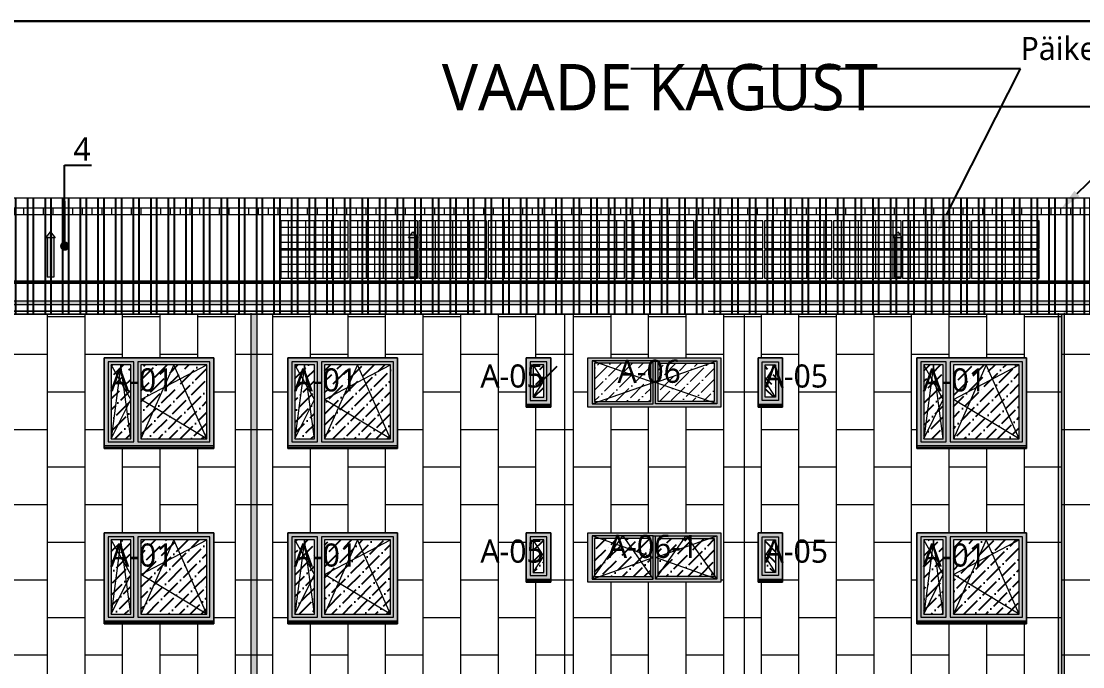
# Model space of a CAD drawing. Header units: millimetres. Extents: x 83708 to 840243643, y 645190 to 956201.
# Drawn here: x 326320 to 343543, y 810582 to 821051 of the extents above; entities that cross this region are included whole.
import ezdxf
from ezdxf import colors
from ezdxf.entities.mleader import LeaderData, LeaderLine
from ezdxf.math import Vec2, Vec3

# ---------------------------------------------------------------- set-up
doc = ezdxf.new("R2010")
doc.units = ezdxf.units.MM
for name, color, linetype in [('!ESP_Avatäited plaanil', 7, 'Continuous'), ('!ESP_Tekst', 7, 'Continuous'), ('!ESP_Viited', 7, 'Continuous')]:
    doc.layers.add(name, color=color, linetype=linetype)
for name, color, linetype, lineweight in [('!ESP_AVATÄITED VAADETEL', 7, 'Continuous', 9), ('!ESP_Fassaad', 7, 'Continuous', 9), ('!ESP_Konstruktsioon lõikes', 7, 'Continuous', 30), ('!ESP_Tsementkiudplaat', 9, 'Continuous', 0), ('OL.OL. KOSTRUKTSIOONID', 7, 'Continuous', 0), ('Sein', 7, 'Continuous', 9)]:
    doc.layers.add(name, color=color, linetype=linetype, lineweight=lineweight)
doc.layers.add('!ESP_no_print', color=252, linetype='Continuous', plot=False)
doc.layers.add('!ESP_Värvitoon_RR23', color=7, linetype='Continuous', true_color=0x45494e)
doc.layers.add('!ESP_Värvitoon_tumehall', color=7, linetype='Continuous', true_color=0x45494e)
doc.styles.add('Annotative', font='malgunsl.ttf', dxfattribs={"height": 2})
pattern_1 = [(45, (-62517.02, 229899.16), (66.2913, 243.068), [312.5, -62.5, 0, -62.5])]
pattern_2 = [(45, (-802, -1246.17), (66.2913, 243.068), [312.5, -62.5, 0, -62.5])]

# ---------------------------------------------------------------- blocks, each defined once
blk = doc.blocks.new('väikeaken')
at = {"linetype": 'ByBlock'}
blk.add_wipeout([(-54592, 228105), (-56372, 228105), (-56372, 226630), (-54592, 226630)], dxfattribs=at)
blk.add_wipeout([(-54592, 228105), (-56372, 228105), (-56372, 226630), (-54592, 226630)])
blk.add_wipeout([(-56372, 228105), (-54592, 228105), (-54592, 226630), (-56372, 226630)], dxfattribs=at)
blk.add_wipeout([(-54592, 228105), (-56372, 228105), (-56372, 226630), (-54592, 226630)])
at = {"layer": '!ESP_Värvitoon_tumehall'}
h = blk.add_hatch(color=256, dxfattribs=at)
h.dxf.hatch_style = 1
h.paths.add_polyline_path([(-54592, 228105), (-56372, 228105), (-56372, 226673), (-54592, 226673)])
h.paths.add_polyline_path([(-54657, 228040), (-54657, 226738), (-55827, 226738), (-55827, 228040)], flags=16)
h.paths.add_polyline_path([(-54707, 227990), (-54707, 226788), (-55777, 226788), (-55777, 227990)], flags=0)
h.paths.add_polyline_path([(-55892, 228040), (-55892, 226738), (-56307, 226738), (-56307, 228040)], flags=16)
h.paths.add_polyline_path([(-55942, 227990), (-55942, 226788), (-56257, 226788), (-56257, 227990)], flags=0)
h.paths.add_polyline_path([(-56100, 227990), (-56051, 227622), (-55942, 227427), (-56257, 226788)], flags=0)
h.paths.add_polyline_path([(-55242, 227990), (-54707, 226788), (-55777, 227427), (-55406, 227622)], flags=0)
h = blk.add_hatch(color=256, dxfattribs=at)
h.dxf.hatch_style = 1
h.paths.add_polyline_path([(-55892, 228040), (-56307, 228040), (-56307, 226738), (-55892, 226738)])
h.paths.add_polyline_path([(-55942, 227990), (-55942, 226788), (-56257, 226788), (-56257, 227990)], flags=16)
h.paths.add_polyline_path([(-54657, 228040), (-55827, 228040), (-55827, 226738), (-54657, 226738)])
h.paths.add_polyline_path([(-54707, 227990), (-54707, 226788), (-55777, 226788), (-55777, 227990)], flags=16)
h = blk.add_hatch(color=256, dxfattribs=at)
h.dxf.hatch_style = 1
h.paths.add_polyline_path([(-54592, 226673), (-56372, 226673), (-56372, 226644), (-54592, 226644)])
h.paths.add_polyline_path([(-54592, 226644), (-56372, 226644), (-56372, 226630), (-54592, 226630)])
h = blk.add_hatch()
h.set_pattern_fill('ANSI36', color=256, scale=1000)
h.set_pattern_definition([(45, (-56312.02, 226834.15), (66.291, 243.068), [312.5, -62.5, 0, -62.5])])
h.paths.add_polyline_path([(-56257, 227990), (-55942, 227990), (-55942, 226789), (-56257, 226788)])
h.paths.add_polyline_path([(-55777, 227990), (-54707, 227990), (-54707, 226788), (-55777, 226788)])
at = {"layer": '!ESP_AVATÄITED VAADETEL'}
for points in [[(-54592, 226630), (-56372, 226630), (-56372, 228105), (-54592, 228105)], [(-56372, 226630), (-54592, 226630), (-54592, 228105), (-56372, 228105)], [(-56372, 226644), (-54592, 226644), (-54592, 228105), (-56372, 228105)], [(-56372, 226673), (-54592, 226673), (-54592, 228105), (-56372, 228105)], [(-56307, 226738), (-55892, 226738), (-55892, 228040), (-56307, 228040)], [(-55827, 226738), (-54657, 226738), (-54657, 228040), (-55827, 228040)], [(-56257, 226788), (-55942, 226788), (-55942, 227990), (-56257, 227990)], [(-55777, 226788), (-54707, 226788), (-54707, 227990), (-55777, 227990)], [(-56372, 226644), (-54592, 226644), (-54592, 226673), (-56372, 226673)], [(-56372, 226630), (-54592, 226630), (-54592, 226644), (-56372, 226644)]]:
    blk.add_lwpolyline(points, close=True, dxfattribs=at)
for points in [[(-56257, 226788), (-55942, 227427), (-56257, 227990)], [(-55942, 226788), (-56100, 227990), (-56257, 226788)]]:
    blk.add_lwpolyline(points, dxfattribs=at)
at = {"layer": '!ESP_AVATÄITED VAADETEL', "ltscale": 15}
for points in [[(-54707, 226788), (-55242, 227990), (-55777, 226788)], [(-54707, 226788), (-55777, 227427), (-54707, 227990)]]:
    blk.add_lwpolyline(points, dxfattribs=at)
blk = doc.blocks.new('väike1')
blk.add_wipeout([(-1082065, 608631), (-1081666, 608631), (-1081666, 607831), (-1082065, 607831)])
blk.add_wipeout([(-1081666, 608631), (-1082065, 608631), (-1082065, 607831), (-1081666, 607831)])
at = {"layer": '!ESP_Värvitoon_tumehall'}
h = blk.add_hatch(color=256, dxfattribs=at)
h.dxf.hatch_style = 1
h.paths.add_polyline_path([(-1081666, 608631), (-1082065, 608631), (-1082065, 607874), (-1081666, 607874)])
h.paths.add_polyline_path([(-1081731, 608566), (-1081731, 607939), (-1082000, 607939), (-1082000, 608566)], flags=0)
h.paths.add_polyline_path([(-1081781, 608516), (-1081781, 607989), (-1081950, 607989), (-1081950, 608516)], flags=0)
h.paths.add_polyline_path([(-1081731, 608566), (-1082000, 608566), (-1082000, 607939), (-1081731, 607939)], flags=16)
h.paths.add_polyline_path([(-1081666, 607874), (-1082065, 607874), (-1082065, 607846), (-1081666, 607846)])
h.paths.add_polyline_path([(-1081666, 607846), (-1082065, 607846), (-1082065, 607831), (-1081666, 607831)])
h = blk.add_hatch(color=256, dxfattribs=at)
h.dxf.hatch_style = 1
h.paths.add_polyline_path([(-1081731, 608566), (-1082000, 608566), (-1082000, 607939), (-1081731, 607939)])
h.paths.add_polyline_path([(-1081781, 608516), (-1081781, 607989), (-1081950, 607989), (-1081950, 608516)], flags=16)
h = blk.add_hatch()
h.set_pattern_fill('ANSI36', color=256, scale=1000)
h.paths.add_polyline_path([(-1081950, 608516), (-1081565, 608516), (-1081565, 608189), (-1081950, 608189)])
h.paths.add_polyline_path([(-1081365, 608516), (-1080980, 608516), (-1080980, 608189), (-1081365, 608189)])
h = blk.add_hatch()
h.set_pattern_fill('ANSI36', color=256, scale=1000)
h.set_pattern_definition([(45, (-1082285.28, 607360.3), (66.291, 243.068), [312.5, -62.5, 0, -62.5])])
h.paths.add_polyline_path([(-1081781, 608516), (-1081950, 608516), (-1081950, 607989), (-1081781, 607989)])
at = {"layer": '!ESP_AVATÄITED VAADETEL'}
for points in [[(-1081666, 608631), (-1081666, 607831), (-1082065, 607831), (-1082065, 608631)], [(-1082065, 607831), (-1081666, 607831), (-1081666, 608631), (-1082065, 608631)], [(-1082065, 607874), (-1081666, 607874), (-1081666, 608631), (-1082065, 608631)], [(-1082000, 607939), (-1081731, 607939), (-1081731, 608566), (-1082000, 608566)], [(-1081950, 607989), (-1081781, 607989), (-1081781, 608516), (-1081950, 608516)], [(-1082065, 607846), (-1081666, 607846), (-1081666, 607874), (-1082065, 607874)], [(-1082065, 607831), (-1081666, 607831), (-1081666, 607846), (-1082065, 607846)]]:
    blk.add_lwpolyline(points, close=True, dxfattribs=at)
blk.add_lwpolyline([(-1081950, 607989), (-1081781, 608253), (-1081950, 608516)], dxfattribs=at)
blk = doc.blocks.new('A$C98751b2c')
at = {"layer": '!ESP_Värvitoon_tumehall'}
h = blk.add_hatch(color=256, dxfattribs=at)
h.dxf.hatch_style = 1
h.paths.add_polyline_path([(41600, 381), (0, 381), (0, 359), (41600, 359)])
h = blk.add_hatch(color=256, dxfattribs=at)
h.dxf.hatch_style = 1
h.paths.add_polyline_path([(41600, 0), (41600, 59), (0, 59), (0, 0)])
at = {"layer": '!ESP_Fassaad'}
for points in [[(41600, 0), (41600, 59), (0, 59), (0, 0)], [(41600, 0), (0, 0)]]:
    blk.add_lwpolyline(points, dxfattribs=at)
blk.add_lwpolyline([(0, 359), (41600, 359), (41600, 381), (0, 381)], close=True)
blk = doc.blocks.new('A$C445ea97a')
at = {"layer": '!ESP_Tsementkiudplaat', "true_color": 0x939598}
h = blk.add_hatch(dxfattribs=at)
h.set_pattern_fill('AR-B816', color=252, scale=3, angle=90)
h.paths.add_polyline_path([(0, 7224), (-2920, 7224), (-2920, -58), (0, -58)])
at = {"lineweight": 0}
blk.add_lwpolyline([(-2920, -58), (0, -58), (0, 7224), (-2920, 7224)], close=True, dxfattribs=at)
blk = doc.blocks.new('korisdoriaken')
blk.add_wipeout([(-61715, 231145), (-59555, 231145), (-59555, 230345), (-61715, 230345)])
at = {"layer": '!ESP_Värvitoon_tumehall'}
h = blk.add_hatch(color=256, dxfattribs=at)
h.dxf.hatch_style = 1
h.paths.add_polyline_path([(-59555, 231145), (-61715, 231145), (-61715, 230345), (-59555, 230345)])
h.paths.add_polyline_path([(-60655, 231095), (-60615, 231095), (-59625, 231095), (-59625, 230395), (-60615, 230395), (-60615, 231095), (-60655, 231095), (-60655, 230395), (-61645, 230395), (-61645, 231095)], flags=16)
h.paths.add_polyline_path([(-60695, 231055), (-60695, 230759), (-60655, 230745), (-60695, 230731), (-60695, 230435), (-61605, 230435), (-61605, 231055)], flags=0)
h.paths.add_polyline_path([(-60575, 231055), (-59665, 231055), (-59665, 230435), (-60575, 230435), (-60575, 230731), (-60615, 230745), (-60575, 230759)], flags=0)
h.paths.add_polyline_path([(-60655, 231095), (-61645, 231095), (-61532, 231055), (-60695, 231055), (-60695, 230759), (-60655, 230745)], flags=0)
h.paths.add_polyline_path([(-59625, 231095), (-60615, 231095), (-60615, 230745), (-60575, 230759), (-60575, 231055), (-59738, 231055)], flags=0)
h = blk.add_hatch(color=256, dxfattribs=at)
h.dxf.hatch_style = 1
h.paths.add_polyline_path([(-60655, 231095), (-61645, 231095), (-61645, 230395), (-60655, 230395)])
h.paths.add_polyline_path([(-60695, 231055), (-60695, 230435), (-61605, 230435), (-61605, 231055)], flags=16)
h = blk.add_hatch(color=256, dxfattribs=at)
h.dxf.hatch_style = 1
h.paths.add_polyline_path([(-59625, 231095), (-60615, 231095), (-60615, 230395), (-59625, 230395)])
h.paths.add_polyline_path([(-59665, 231055), (-59665, 230435), (-60575, 230435), (-60575, 231055)], flags=16)
h = blk.add_hatch()
h.set_pattern_fill('ANSI36', color=256, scale=1000)
h.set_pattern_definition(pattern_1)
h.paths.add_polyline_path([(-60695, 231055), (-61605, 231055), (-61605, 230435), (-60695, 230435)])
h = blk.add_hatch()
h.set_pattern_fill('ANSI36', color=256, scale=1000)
h.set_pattern_definition(pattern_1)
h.paths.add_polyline_path([(-60575, 231055), (-59665, 231055), (-59665, 230435), (-60575, 230435)])
at = {"layer": '!ESP_AVATÄITED VAADETEL'}
for points in [[(-61715, 230655), (-61715, 231145)], [(-61645, 230395), (-60655, 230745), (-61645, 231095)], [(-59625, 230395), (-60615, 230745), (-59625, 231095)]]:
    blk.add_lwpolyline(points, dxfattribs=at)
for points in [[(-61715, 231145), (-59555, 231145), (-59555, 230345), (-61715, 230345)], [(-60655, 230395), (-60655, 231095), (-61645, 231095), (-61645, 230395)], [(-60695, 230435), (-60695, 231055), (-61605, 231055), (-61605, 230435)], [(-60615, 230395), (-60615, 231095), (-59625, 231095), (-59625, 230395)], [(-60575, 230435), (-60575, 231055), (-59665, 231055), (-59665, 230435)]]:
    blk.add_lwpolyline(points, close=True, dxfattribs=at)
at = {"lineweight": 0}
blk.add_line((-60655, 231095), (-60615, 231095), dxfattribs=at)
blk = doc.blocks.new('_Dot')
at = {"color": 0, "linetype": 'ByBlock', "lineweight": -2}
blk.add_line((-0.5, 0), (-1, 0), dxfattribs=at)
at = {"color": 0, "linetype": 'ByBlock', "const_width": 0.5}
blk.add_lwpolyline([(-0.25, 0, 1), (0.25, 0, 1)], format="xyb", close=True, dxfattribs=at)
blk = doc.blocks.new('A$Caf321434')
at = {"layer": '!ESP_Värvitoon_tumehall'}
h = blk.add_hatch(color=256, dxfattribs=at)
h.dxf.hatch_style = 1
h.paths.add_polyline_path([(46, -9821, 1), (-54, -9821, 1)])
h.paths.add_polyline_path([(46, -9821), (46, -9687), (-54, -9687), (-54, -9728), (-54, -9821, -1)])
h.paths.add_polyline_path([(-54, -9687), (46, -9687), (46, -1205), (46, -449), (46, -59, -0.383483), (-54, -52), (-54, -373), (-54, -1129)])
at = {"layer": '!ESP_Fassaad'}
for points in [[(-54, -52), (-54, -373), (-54, -1129), (-54, -9728)], [(46, -59), (46, -449), (46, -1205), (46, -9687)], [(-54, -9687), (46, -9687)], [(-54, -9728), (-54, -9821)], [(46, -9687), (46, -9821)]]:
    blk.add_lwpolyline(points, dxfattribs=at)
at = {"lineweight": 0}
blk.add_circle((-4, -9821), 50, dxfattribs=at)
blk = doc.blocks.new('A$Ccff3d224')
at = {"layer": '!ESP_Avatäited plaanil'}
h = blk.add_hatch(color=256, dxfattribs=at)
h.dxf.hatch_style = 1
h.set_gradient(color1=(199, 200, 202), color2=(99, 100, 102))
h.paths.add_polyline_path([(0, 998), (-75, 900), (75, 900)])
h.paths.add_polyline_path([(55, 900), (-55, 900), (-55, 261), (55, 261)])
at = {"layer": '!ESP_Fassaad'}
for points in [[(-75, 900), (0, 998), (75, 900)], [(-75, 900), (0, 998), (75, 900)], [(-75, 900), (0, 998), (75, 900)], [(75, 900), (-75, 900)], [(75, 900), (-75, 900)], [(75, 900), (-75, 900)], [(-55, 900), (-55, 261)], [(-55, 900), (-55, 261)], [(-55, 900), (-55, 261)], [(55, 900), (55, 261)], [(55, 900), (55, 261)], [(55, 900), (55, 261)], [(55, 261), (-55, 261)], [(55, 261), (-55, 261)], [(55, 261), (-55, 261)]]:
    blk.add_lwpolyline(points, dxfattribs=at)
blk = doc.blocks.new('A$C65e44de5')
at = {"color": 8, "lineweight": 0}
for p, q in [((14125, 10293), (14125, 10746)), ((14265, 10293), (14265, 10746)), ((14405, 10293), (14405, 10746)), ((14545, 10293), (14545, 10746)), ((14685, 10293), (14685, 10746)), ((14825, 10293), (14825, 10746)), ((14965, 10293), (14965, 10746)), ((15246, 10293), (15246, 10746)), ((15386, 10293), (15386, 10746)), ((15526, 10293), (15526, 10746)), ((15666, 10293), (15666, 10746)), ((15806, 10293), (15806, 10746)), ((15946, 10293), (15946, 10746)), ((16086, 10293), (16086, 10746)), ((16367, 10293), (16367, 10746)), ((16507, 10293), (16507, 10746)), ((16647, 10293), (16647, 10746)), ((16787, 10293), (16787, 10746)), ((16927, 10293), (16927, 10746)), ((17067, 10293), (17067, 10746)), ((17207, 10293), (17207, 10746)), ((17488, 10293), (17488, 10746)), ((17628, 10293), (17628, 10746)), ((17768, 10293), (17768, 10746)), ((17908, 10293), (17908, 10746)), ((18048, 10293), (18048, 10746)), ((18188, 10293), (18188, 10746)), ((18328, 10293), (18328, 10746)), ((18609, 10293), (18609, 10746)), ((18749, 10293), (18749, 10746)), ((18889, 10293), (18889, 10746)), ((19029, 10293), (19029, 10746)), ((19169, 10293), (19169, 10746)), ((19309, 10293), (19309, 10746)), ((19449, 10293), (19449, 10746)), ((19730, 10293), (19730, 10746)), ((19870, 10293), (19870, 10746)), ((20010, 10293), (20010, 10746)), ((20150, 10293), (20150, 10746)), ((20290, 10293), (20290, 10746)), ((20430, 10293), (20430, 10746)), ((20570, 10293), (20570, 10746)), ((20851, 10293), (20851, 10746)), ((20991, 10293), (20991, 10746)), ((21131, 10293), (21131, 10746)), ((21271, 10293), (21271, 10746)), ((21411, 10293), (21411, 10746)), ((21551, 10293), (21551, 10746)), ((21691, 10293), (21691, 10746)), ((21972, 10293), (21972, 10746)), ((22112, 10293), (22112, 10746)), ((22252, 10293), (22252, 10746)), ((22392, 10293), (22392, 10746)), ((22532, 10293), (22532, 10746)), ((22672, 10293), (22672, 10746)), ((22812, 10293), (22812, 10746)), ((23093, 10293), (23093, 10746)), ((23233, 10293), (23233, 10746)), ((23373, 10293), (23373, 10746)), ((23513, 10293), (23513, 10746)), ((23653, 10293), (23653, 10746)), ((23793, 10293), (23793, 10746)), ((23933, 10293), (23933, 10746)), ((24214, 10293), (24214, 10746)), ((24354, 10293), (24354, 10746)), ((24494, 10293), (24494, 10746)), ((24634, 10293), (24634, 10746)), ((24774, 10293), (24774, 10746)), ((24914, 10293), (24914, 10746)), ((25054, 10293), (25054, 10746)), ((25335, 10293), (25335, 10746)), ((25475, 10293), (25475, 10746)), ((25615, 10293), (25615, 10746)), ((25755, 10293), (25755, 10746)), ((25895, 10293), (25895, 10746)), ((26035, 10293), (26035, 10746)), ((26175, 10293), (26175, 10746)), ((13997, 10639), (15093, 10639)), ((13997, 10519), (15093, 10519)), ((15118, 10639), (16214, 10639)), ((15118, 10519), (16214, 10519)), ((16239, 10639), (17335, 10639)), ((16239, 10519), (17335, 10519)), ((17360, 10639), (18456, 10639)), ((17360, 10519), (18456, 10519)), ((18481, 10639), (19577, 10639)), ((18481, 10519), (19577, 10519)), ((19602, 10639), (20698, 10639)), ((19602, 10519), (20698, 10519)), ((20723, 10639), (21819, 10639)), ((20723, 10519), (21819, 10519)), ((21844, 10639), (22940, 10639)), ((21844, 10519), (22940, 10519)), ((22965, 10639), (24061, 10639)), ((22965, 10519), (24061, 10519)), ((24086, 10639), (25182, 10639)), ((24086, 10519), (25182, 10519)), ((25207, 10639), (26303, 10639)), ((25207, 10519), (26303, 10519)), ((13997, 10399), (15093, 10399)), ((15118, 10399), (16214, 10399)), ((16239, 10399), (17335, 10399)), ((17360, 10399), (18456, 10399)), ((18481, 10399), (19577, 10399)), ((19602, 10399), (20698, 10399)), ((20723, 10399), (21819, 10399)), ((21844, 10399), (22940, 10399)), ((22965, 10399), (24061, 10399)), ((24086, 10399), (25182, 10399)), ((25207, 10399), (26303, 10399)), ((14125, 9814), (14125, 10268)), ((14265, 9814), (14265, 10268)), ((14405, 9814), (14405, 10268)), ((14545, 9814), (14545, 10268)), ((14685, 9814), (14685, 10268)), ((14825, 9814), (14825, 10268)), ((14965, 9814), (14965, 10268)), ((15246, 9814), (15246, 10268)), ((15386, 9814), (15386, 10268)), ((15526, 9814), (15526, 10268)), ((15666, 9814), (15666, 10268)), ((15806, 9814), (15806, 10268)), ((15946, 9814), (15946, 10268)), ((16086, 9814), (16086, 10268)), ((16367, 9814), (16367, 10268)), ((16507, 9814), (16507, 10268)), ((16647, 9814), (16647, 10268)), ((16787, 9814), (16787, 10268)), ((16927, 9814), (16927, 10268)), ((17067, 9814), (17067, 10268)), ((17207, 9814), (17207, 10268)), ((17488, 9814), (17488, 10268)), ((17628, 9814), (17628, 10268)), ((17768, 9814), (17768, 10268)), ((17908, 9814), (17908, 10268)), ((18048, 9814), (18048, 10268)), ((18188, 9814), (18188, 10268)), ((18328, 9814), (18328, 10268)), ((18609, 9814), (18609, 10268)), ((18749, 9814), (18749, 10268)), ((18889, 9814), (18889, 10268)), ((19029, 9814), (19029, 10268)), ((19169, 9814), (19169, 10268)), ((19309, 9814), (19309, 10268)), ((19449, 9814), (19449, 10268)), ((19730, 9814), (19730, 10268)), ((19870, 9814), (19870, 10268)), ((20010, 9814), (20010, 10268)), ((20150, 9814), (20150, 10268)), ((20290, 9814), (20290, 10268)), ((20430, 9814), (20430, 10268)), ((20570, 9814), (20570, 10268)), ((20851, 9814), (20851, 10268)), ((20991, 9814), (20991, 10268)), ((21131, 9814), (21131, 10268)), ((21271, 9814), (21271, 10268)), ((21411, 9814), (21411, 10268)), ((21551, 9814), (21551, 10268)), ((21691, 9814), (21691, 10268)), ((21972, 9814), (21972, 10268)), ((22112, 9814), (22112, 10268)), ((22252, 9814), (22252, 10268)), ((22392, 9814), (22392, 10268)), ((22532, 9814), (22532, 10268)), ((22672, 9814), (22672, 10268)), ((22812, 9814), (22812, 10268)), ((23093, 9814), (23093, 10268)), ((23233, 9814), (23233, 10268)), ((23373, 9814), (23373, 10268)), ((23513, 9814), (23513, 10268)), ((23653, 9814), (23653, 10268)), ((23793, 9814), (23793, 10268)), ((23933, 9814), (23933, 10268)), ((24214, 9814), (24214, 10268)), ((24354, 9814), (24354, 10268)), ((24494, 9814), (24494, 10268)), ((24634, 9814), (24634, 10268)), ((24774, 9814), (24774, 10268)), ((24914, 9814), (24914, 10268)), ((25054, 9814), (25054, 10268)), ((25335, 9814), (25335, 10268)), ((25475, 9814), (25475, 10268)), ((25615, 9814), (25615, 10268)), ((25755, 9814), (25755, 10268)), ((25895, 9814), (25895, 10268)), ((26035, 9814), (26035, 10268)), ((26175, 9814), (26175, 10268)), ((13997, 10161), (15093, 10161)), ((13997, 10041), (15093, 10041)), ((15118, 10161), (16214, 10161)), ((15118, 10041), (16214, 10041)), ((16239, 10161), (17335, 10161)), ((16239, 10041), (17335, 10041)), ((17360, 10161), (18456, 10161)), ((17360, 10041), (18456, 10041)), ((18481, 10161), (19577, 10161)), ((18481, 10041), (19577, 10041)), ((19602, 10161), (20698, 10161)), ((19602, 10041), (20698, 10041)), ((20723, 10161), (21819, 10161)), ((20723, 10041), (21819, 10041)), ((21844, 10161), (22940, 10161)), ((21844, 10041), (22940, 10041)), ((22965, 10161), (24061, 10161)), ((22965, 10041), (24061, 10041)), ((24086, 10161), (25182, 10161)), ((24086, 10041), (25182, 10041)), ((25207, 10161), (26303, 10161)), ((25207, 10041), (26303, 10041)), ((13997, 9921), (15093, 9921)), ((15118, 9921), (16214, 9921)), ((16239, 9921), (17335, 9921)), ((17360, 9921), (18456, 9921)), ((18481, 9921), (19577, 9921)), ((19602, 9921), (20698, 9921)), ((20723, 9921), (21819, 9921)), ((21844, 9921), (22940, 9921)), ((22965, 9921), (24061, 9921)), ((24086, 9921), (25182, 9921)), ((25207, 9921), (26303, 9921))]:
    blk.add_line(p, q, dxfattribs=at)
for points in [[(13997, 10746), (13997, 10293), (15093, 10293), (15093, 10746), (13997, 10746)], [(15118, 10746), (15118, 10293), (16214, 10293), (16214, 10746), (15118, 10746)], [(16239, 10746), (16239, 10293), (17335, 10293), (17335, 10746), (16239, 10746)], [(17360, 10746), (17360, 10293), (18456, 10293), (18456, 10746), (17360, 10746)], [(18481, 10746), (18481, 10293), (19577, 10293), (19577, 10746), (18481, 10746)], [(19602, 10746), (19602, 10293), (20698, 10293), (20698, 10746), (19602, 10746)], [(20723, 10746), (20723, 10293), (21819, 10293), (21819, 10746), (20723, 10746)], [(21844, 10746), (21844, 10293), (22940, 10293), (22940, 10746), (21844, 10746)], [(22965, 10746), (22965, 10293), (24061, 10293), (24061, 10746), (22965, 10746)], [(24086, 10746), (24086, 10293), (25182, 10293), (25182, 10746), (24086, 10746)], [(25207, 10746), (25207, 10293), (26303, 10293), (26303, 10746), (25207, 10746)], [(13997, 10268), (13997, 9814), (15093, 9814), (15093, 10268), (13997, 10268)], [(15118, 10268), (15118, 9814), (16214, 9814), (16214, 10268), (15118, 10268)], [(16239, 10268), (16239, 9814), (17335, 9814), (17335, 10268), (16239, 10268)], [(17360, 10268), (17360, 9814), (18456, 9814), (18456, 10268), (17360, 10268)], [(18481, 10268), (18481, 9814), (19577, 9814), (19577, 10268), (18481, 10268)], [(19602, 10268), (19602, 9814), (20698, 9814), (20698, 10268), (19602, 10268)], [(20723, 10268), (20723, 9814), (21819, 9814), (21819, 10268), (20723, 10268)], [(21844, 10268), (21844, 9814), (22940, 9814), (22940, 10268), (21844, 10268)], [(22965, 10268), (22965, 9814), (24061, 9814), (24061, 10268), (22965, 10268)], [(24086, 10268), (24086, 9814), (25182, 9814), (25182, 10268), (24086, 10268)], [(25207, 10268), (25207, 9814), (26303, 9814), (26303, 10268), (25207, 10268)]]:
    blk.add_lwpolyline(points, dxfattribs=at)
blk = doc.blocks.new('A$C32051452')
blk.add_wipeout([(0, 0), (2160, 0), (2160, -800), (0, -800)])
at = {"layer": '!ESP_Värvitoon_tumehall'}
h = blk.add_hatch(color=256, dxfattribs=at)
h.dxf.hatch_style = 1
h.paths.add_polyline_path([(0, 0), (0, -800), (2160, -800), (2160, 0)])
h.paths.add_polyline_path([(1060, -50), (1100, -50), (2090, -50), (2090, -750), (1100, -750), (1100, -50), (1060, -50), (1060, -750), (70, -750), (70, -50)], flags=16)
h.paths.add_polyline_path([(1020, -90), (1020, -386), (1060, -400), (1020, -414), (1020, -710), (110, -710), (110, -90)], flags=0)
h.paths.add_polyline_path([(1140, -90), (2050, -90), (2050, -710), (1140, -710), (1140, -414), (1100, -400), (1140, -386)], flags=0)
h.paths.add_polyline_path([(1060, -50), (70, -50), (183, -90), (1020, -90), (1020, -386), (1060, -400)], flags=0)
h.paths.add_polyline_path([(1977, -90), (2090, -50), (1100, -50), (1100, -400), (1140, -386), (1140, -90)], flags=0)
h = blk.add_hatch(color=256, dxfattribs=at)
h.dxf.hatch_style = 1
h.paths.add_polyline_path([(1060, -50), (70, -50), (70, -750), (1060, -750)])
h.paths.add_polyline_path([(1020, -90), (1020, -710), (110, -710), (110, -90)], flags=16)
h = blk.add_hatch(color=256, dxfattribs=at)
h.dxf.hatch_style = 1
h.paths.add_polyline_path([(2090, -50), (1100, -50), (1100, -750), (2090, -750)])
h.paths.add_polyline_path([(2050, -90), (2050, -710), (1140, -710), (1140, -90)], flags=16)
h = blk.add_hatch()
h.set_pattern_fill('ANSI36', color=256, scale=1000)
h.set_pattern_definition(pattern_2)
h.paths.add_polyline_path([(1020, -90), (110, -90), (110, -710), (1020, -710)])
h = blk.add_hatch()
h.set_pattern_fill('ANSI36', color=256, scale=1000)
h.set_pattern_definition(pattern_2)
h.paths.add_polyline_path([(1140, -90), (2050, -90), (2050, -710), (1140, -710)])
at = {"layer": '!ESP_AVATÄITED VAADETEL'}
for points in [[(0, 0), (2160, 0), (2160, -800), (0, -800)], [(1060, -750), (1060, -50), (70, -50), (70, -750)], [(1020, -710), (1020, -90), (110, -90), (110, -710)], [(1100, -750), (1100, -50), (2090, -50), (2090, -750)], [(1140, -710), (1140, -90), (2050, -90), (2050, -710)]]:
    blk.add_lwpolyline(points, close=True, dxfattribs=at)
for points in [[(0, -490), (0, 0)], [(70, -750), (1060, -400), (70, -50)], [(70, -750), (565, -50), (1060, -750)], [(2090, -750), (1100, -400), (2090, -50)], [(1100, -750), (1595, -50), (2090, -750)]]:
    blk.add_lwpolyline(points, dxfattribs=at)
at = {"lineweight": 0}
blk.add_line((1060, -50), (1100, -50), dxfattribs=at)

msp = doc.modelspace()

# ---------------------------------------------------------------- hatches: boundary and pattern name
at = {"layer": '!ESP_Tsementkiudplaat', "true_color": 0xc7c8ca}
h = msp.add_hatch(dxfattribs=at)
h.set_pattern_fill('AR-B816', color=9, scale=3, angle=90)
h.paths.add_polyline_path([(356883.7, 816300.9), (316483.7, 816300.9), (316483.7, 807069.8), (322138.7, 807069.8), (322138.7, 808556), (322038.9, 808556), (322038.9, 809026), (324958.8, 809026.3), (324958.7, 808556), (324858.8, 808556), (324858.7, 807069.8), (334003.4, 807069.8), (335233.7, 807069.8), (335233.8, 808556), (335133.9, 808556), (335134, 809026), (338053.9, 809026.3), (338053.8, 808556), (337953.8, 808556), (337953.7, 807069.8), (348443.8, 807069.8), (348443.8, 808556), (348343.9, 808556), (348344.1, 809026.2), (351264, 809026.2), (351263.9, 808556), (351163.8, 808556), (351163.8, 807069.8), (356883.7, 807069.8)])
at = {"layer": '!ESP_Värvitoon_RR23', "true_color": 0x000000}
h = msp.add_hatch(dxfattribs=at)
h.set_pattern_fill('ANSI32', color=18, scale=30, angle=45)
h.set_pattern_definition([(90, (-481675.35, -104995.34), (-285.75, 0), []), (90, (-481580.1, -104900.1), (-285.75, 0), [])])
h.paths.add_polyline_path([(357483.7, 818178.9), (315883.7, 818178.9), (315883.7, 816300.9), (357483.7, 816300.9)])
at = {"layer": 'OL.OL. KOSTRUKTSIOONID'}
h = msp.add_hatch(dxfattribs=at)
h.set_pattern_fill('LINE', color=256, scale=50, angle=90)
h.set_pattern_definition([(90, (-481675.35, -105062.44), (-158.75, 1e-14), [])])
h.paths.add_polyline_path([(315883.7, 817916), (357483.7, 817914.9), (357483.7, 818020.3), (315883.7, 818021.3)])

# ---------------------------------------------------------------- linework, layer by layer
at = {"layer": '!ESP_Fassaad'}
msp.add_lwpolyline([(315883.7, 816300.9), (357483.7, 816300.9), (357483.7, 818178.9), (315883.7, 818178.9)], close=True, dxfattribs=at)
for points in [[(351163.8, 807069.8), (356883.7, 807069.8), (356883.7, 816300.9), (316483.7, 816300.9), (316483.7, 807069.8), (322128.2, 807069.8)], [(324983.8, 816346.7), (333765, 816346.7)], [(333765, 816346.7), (324983.8, 816346.7)], [(337463.7, 816346.7), (348225, 816346.7)], [(337463.7, 816346.7), (348225, 816346.7)]]:
    msp.add_lwpolyline(points, dxfattribs=at)
at = {"layer": '!ESP_Konstruktsioon lõikes', "lineweight": 20}
msp.add_lwpolyline([(315883.7, 817916), (357483.7, 817914.9), (357483.7, 818020.3), (315883.7, 818021.3)], close=True, dxfattribs=at)
at = {"layer": '!ESP_no_print'}
for points in [[(305249.6, 779500.6), (363749.6, 779500.6), (363749.6, 821050.6), (305249.6, 821050.6)], [(305249.6, 821050.6), (363749.6, 821050.6), (363749.6, 779500.6), (305249.6, 779500.6)]]:
    msp.add_lwpolyline(points, close=True, dxfattribs=at)

# ---------------------------------------------------------------- block references
at = {"color": 6}
for name, p in [('A$C65e44de5', (316533.7, 807069.8)), ('A$Ccff3d224', (326796.3, 816637.1)), ('A$Ccff3d224', (332676.6, 816636.9, 2700)), ('A$Ccff3d224', (340543.7, 816636.9, 2700))]:
    msp.add_blockref(name, p, dxfattribs=at)
at = {"lineweight": 0}
msp.add_blockref('A$C98751b2c', (315883.7, 816450.4), dxfattribs=at)
at = {"lineweight": 0, "xscale": -1}
for p in [(330089.4, 816376), (343189.4, 816376)]:
    msp.add_blockref('A$Caf321434', p, dxfattribs=at)

# ---------------------------------------------------------------- texts
at = {"layer": '!ESP_Tekst', "style": 'Annotative'}
for s, insert, char_height, width, attachment_point in [('VAADE KAGUST', (333144.9, 819975.8), 750, 30275.718, 4), ('{\\fMalgun Gothic Semilight|b0|i0|c0|p34;A-02}', (327914.4, 815416.5), 375, 1016.405, 1), ('{\\fMalgun Gothic Semilight|b0|i0|c0|p34;A-02}', (330894.4, 815416.5), 375, 1016.405, 1), ('{\\fMalgun Gothic Semilight|b0|i0|c0|p34;A-02}', (341097, 815416.5), 375, 1016.405, 1)]:
    msp.add_mtext(s, dxfattribs=dict(at, insert=insert, char_height=char_height, width=width, attachment_point=attachment_point))

# ---------------------------------------------------------------- leaders
at = {"layer": '!ESP_Viited'}
ml = msp.add_multileader_mtext('Standard', dxfattribs=at)
ml.set_content('Päikesepaneelide asukoht', color=256, style='Annotative')
ml.set_leader_properties()
ml.build(insert=Vec2(0, 0))
ml.multileader.update_dxf_attribs({"text_left_attachment_type": 5, "text_right_attachment_type": 5, "dogleg_length": 0, "arrow_head_size": 375, "scale": 150})
ctx = ml.context
ctx.base_point, ctx.scale, ctx.char_height, ctx.arrow_head_size, ctx.landing_gap_size, ctx.plane_origin = Vec3(342534.8, 820277.7), 150, 375, 375, 0, Vec3(344256.1, 818243.5)
ctx.left_attachment, ctx.right_attachment = 5, 5
notes = []
notes.append((ctx, [(0, (1, 1, 0), (342534.8, 820277.7), (1, 0), 0, [(0, [(341167.7, 817589.2)], 0, [])])]))
ctx.mtext.insert, ctx.mtext.flow_direction = Vec3(342534.8, 820797.3), 5
ml = msp.add_multileader_mtext('Standard', dxfattribs=at)
ml.set_content('Turvasiiniga katuse käigutee', color=256, style='Annotative')
ml.set_leader_properties()
ml.build(insert=Vec2(0, 0))
ml.multileader.update_dxf_attribs({"text_left_attachment_type": 5, "text_right_attachment_type": 5, "dogleg_length": 0, "arrow_head_size": 375, "scale": 150})
ctx = ml.context
ctx.base_point, ctx.scale, ctx.char_height, ctx.arrow_head_size, ctx.landing_gap_size, ctx.plane_origin = Vec3(344891.1, 819661.8), 150, 375, 375, 0, Vec3(346612.4, 817627.6)
ctx.left_attachment, ctx.right_attachment = 5, 5
notes.append((ctx, [(0, (1, 1, 0), (344891.1, 819661.8), (1, 0), 0, [(0, [(343181.9, 817993.8)], 0, [])])]))
ctx.mtext.insert, ctx.mtext.flow_direction = Vec3(344891.1, 820184.2), 5
ml = msp.add_multileader_mtext('Standard', dxfattribs=at)
ml.set_content('4', color=256, style='Annotative')
ml.set_leader_properties()
ml.set_arrow_properties(name='DOT')
ml.build(insert=Vec2(0, 0))
ml.multileader.update_dxf_attribs({"has_text_frame": 1, "text_left_attachment_type": 5, "text_right_attachment_type": 5, "dogleg_length": 0, "arrow_head_size": 150, "scale": 150})
ctx = ml.context
ctx.base_point, ctx.scale, ctx.char_height, ctx.arrow_head_size, ctx.landing_gap_size, ctx.plane_origin = Vec3(327024.2, 818717.2), 150, 375, 150, 150, Vec3(327259.4, 821608.4)
ctx.left_attachment, ctx.right_attachment, ctx.text_align_type = 5, 5, 1
notes.append((ctx, [(0, (1, 1, 0), (327024.2, 818717.2), (1, 0), 0, [(0, [(327026.2, 817404)], 0, [])])]))
ctx.mtext.insert, ctx.mtext.alignment, ctx.mtext.line_spacing_factor, ctx.mtext.flow_direction = Vec3(327307.9, 819167.2), 2, 0.3, 5
for ctx, leaders in notes:
    for number, flags, end, landing, length, lines in leaders:
        leader = LeaderData()
        leader.index, (leader.has_last_leader_line, leader.has_dogleg_vector, leader.attachment_direction) = number, flags
        leader.last_leader_point, leader.dogleg_vector, leader.dogleg_length = Vec3(end), Vec3(landing), length
        for number, points, colour, breaks in lines:
            line = LeaderLine()
            line.index, line.vertices, line.color, line.breaks = number, Vec3.list(points), colors.encode_raw_color(colour), breaks
            leader.lines.append(line)
        ctx.leaders.append(leader)

# ---------------------------------------------------------------- next in the draw order: block references
for name, p in [('väikeaken', (384038.2, 587489.5)), ('väikeaken', (387018.2, 587489.5)), ('väike1', (1416578.9, 206963.3)), ('väikeaken', (397220.8, 587489.5)), ('väikeaken', (384038.2, 584649.5)), ('väikeaken', (387018.2, 584649.5)), ('väike1', (1416578.9, 204123.3)), ('väikeaken', (397220.8, 584649.5))]:
    msp.add_blockref(name, p)
at = {"xscale": -1}
for p in [(-743391.5, 206963.3), (-743391.5, 204123.3)]:
    msp.add_blockref('väike1', p, dxfattribs=at)

# ---------------------------------------------------------------- next in the draw order: linework, layer by layer
at = {"layer": '!ESP_Fassaad'}
msp.add_lwpolyline([(324858.7, 807069.8), (335233.7, 807069.8), (335233.8, 808556), (335133.9, 808556), (335134, 809026), (338053.9, 809026.3), (338053.8, 808556), (337953.8, 808556), (337953.7, 807069.8), (348443.8, 807069.8), (348443.8, 808556), (348343.9, 808556), (348344.1, 809026.2), (351264, 809026.2), (351263.9, 808556), (351163.8, 808556), (351163.8, 807069.8), (356883.7, 807069.8), (356883.7, 816300.9), (316483.7, 816300.9)], dxfattribs=at)

# ---------------------------------------------------------------- next in the draw order: block references
at = {"lineweight": 0}
msp.add_blockref('A$C445ea97a', (338054, 809076.8), dxfattribs=at)

# ---------------------------------------------------------------- next in the draw order: texts
at = {"layer": '!ESP_Tekst', "char_height": 375, "width": 1016.405, "attachment_point": 1, "style": 'Annotative'}
for s, insert in [('A-01', (327762.1, 815421.8)), ('A-01', (330742.1, 815421.8)), ('A-05', (333769.3, 815485)), ('A-05', (338381.5, 815485)), ('A-01', (340944.6, 815421.8)), ('A-05', (333769.3, 812645)), ('A-05', (338381.5, 812645)), ('A-01', (327762.1, 812581.8)), ('A-01', (330742.1, 812581.8)), ('A-01', (340944.6, 812581.8))]:
    msp.add_mtext(s, dxfattribs=dict(at, insert=insert))

# ---------------------------------------------------------------- next in the draw order: block references
msp.add_blockref('A$C32051452', (335513.7, 812754.8))
at = {"layer": 'Sein'}
msp.add_blockref('korisdoriaken', (397228.7, 584449.5), dxfattribs=at)

# ---------------------------------------------------------------- next in the draw order: texts
at = {"layer": '!ESP_Tekst', "char_height": 375, "width": 1016.405, "attachment_point": 1, "style": 'Annotative'}
for s, insert in [('{\\fMalgun Gothic Semilight|b0|i0|c0|p34;A-06}', (335995, 815561.2)), ('A-06-1', (335839, 812721.2))]:
    msp.add_mtext(s, dxfattribs=dict(at, insert=insert))

doc.saveas('drawing.dxf')
